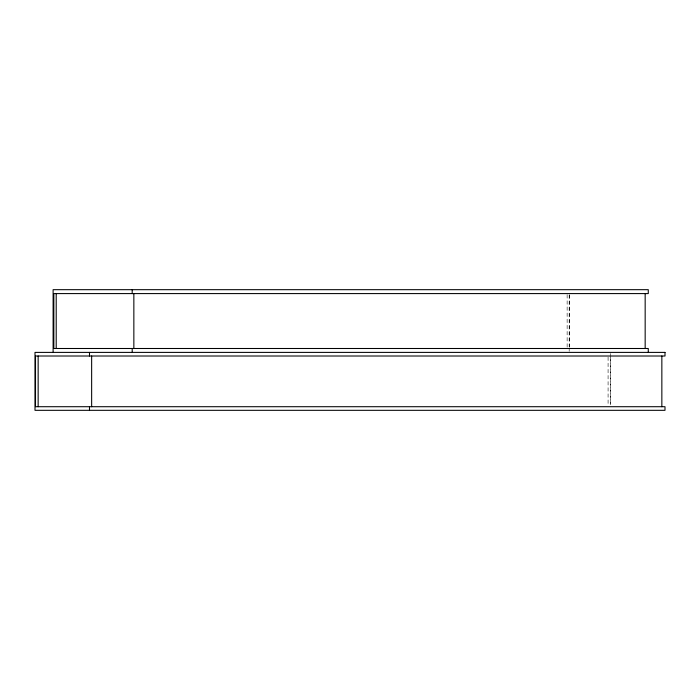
<?xml version="1.0" encoding="UTF-8"?>
<svg xmlns="http://www.w3.org/2000/svg" width="700" height="700" viewBox="0 0 700 700"><rect width="100%" height="100%" fill="white"/><g stroke="black" fill="none" stroke-linecap="round" stroke-linejoin="round"><path stroke-width="0.53" stroke-dasharray="3.5 2.62" d="M610.733 357.088L610.733 405.632M610.505 353.491L610.505 404.854M608.081 357.088L608.081 405.632M569.511 294.665L569.511 347.419M569.179 295.085L569.179 346.99M569.179 348.075L569.179 351.321M567.131 294.665L567.131 347.419"/><path stroke-width="1.05" d="M661.85 356.011L661.85 406.709M648.27 352.398L648.27 348.495L53.83 348.495L53.83 293.589L648.27 293.589L648.27 289.678L53.113 289.678L53.113 352.398M645.164 293.589L645.164 348.495M133.849 293.589L133.849 348.495M132.195 289.678L132.195 293.589M132.195 348.495L132.195 352.398M91.647 356.011L91.647 406.709M89.495 352.398L89.495 356.011M89.495 406.709L89.495 410.322M56.21 293.589L56.21 348.495M38.15 356.011L38.15 406.709M665 352.398L35 352.398L35 410.322L665 410.322L665 406.709L35.499 406.709L35.499 356.011L665 356.011L665 352.398"/></g></svg>
